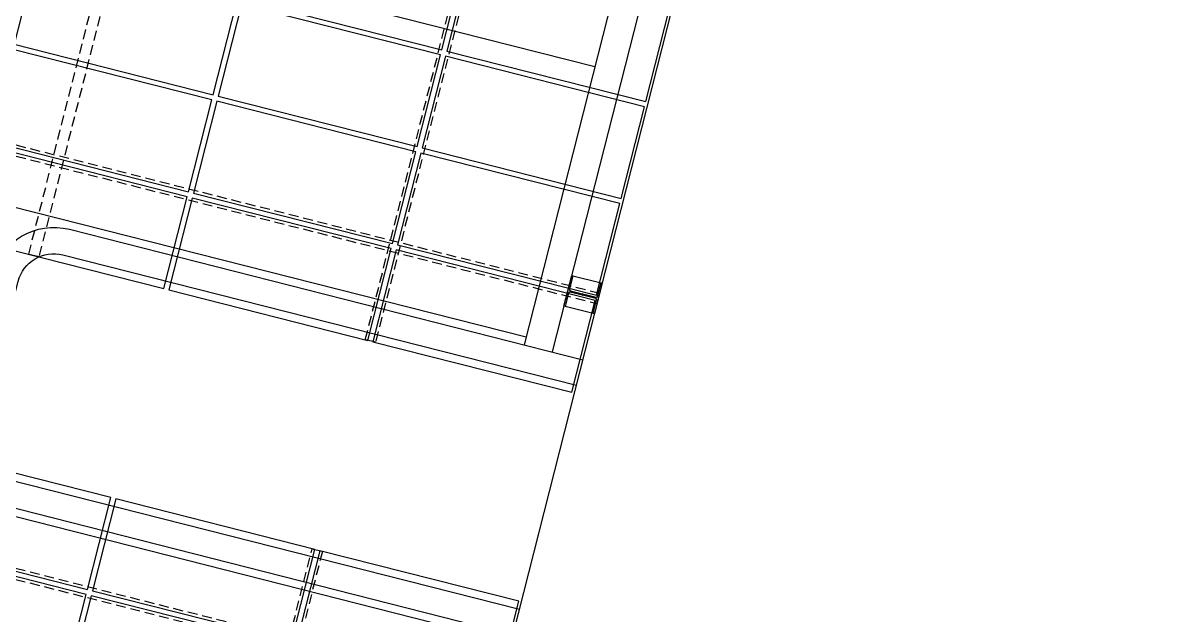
# Model space of a CAD drawing. Header units: inches. Extents: x 6322 to 85903, y -36042 to 7673.
# Drawn here: x 77957 to 78397, y 1155.4 to 1380.3 of the extents above; entities that cross this region are included whole.
import ezdxf

# ---------------------------------------------------------------- set-up
doc = ezdxf.new("R2010")
doc.units = ezdxf.units.IN
doc.header["$LTSCALE"] = 10
doc.linetypes.add('Amconstr', pattern=[9999, 9999, 0])
doc.linetypes.add('HIDDEN2', pattern=[0.1875, 0.125, -0.0625])
for name, color, linetype in [('ADSK_ASSOC_ENTITY_BACKUPS', 7, 'Continuous'), ('afaq', 6, 'Continuous'), ('PARK LINE', 2, 'Continuous'), ('SHADE COL', 7, 'Continuous'), ('SHADE I SEC BEAM', 11, 'HIDDEN2'), ('SOLAR PANEL', 10, 'Continuous'), ('WALL', 4, 'Continuous')]:
    doc.layers.add(name, color=color, linetype=linetype)

# ---------------------------------------------------------------- blocks, each defined once
blk = doc.blocks.new('*U171')
at = {"layer": 'SOLAR PANEL'}
blk.add_lwpolyline([(-39, 18), (-39, -18), (39, -18), (39, 18)], close=True, dxfattribs=at)
blk = doc.blocks.new('*U172')
at = {"layer": 'SOLAR PANEL', "color": 0, "linetype": 'ByBlock', "lineweight": -2}
for p in [(0, 950), (80, 950), (160, 950), (0, 912), (80, 912)]:
    blk.add_blockref('*U171', p, dxfattribs=at)
blk = doc.blocks.new('*U79')
at = {"layer": 'SOLAR PANEL', "xscale": -1, "rotation": 165.7461911174656}
blk.add_blockref('*U172', (-184.49, 86.07), dxfattribs=at)
blk = doc.blocks.new('*U104')
at = {"layer": 'ADSK_ASSOC_ENTITY_BACKUPS', "linetype": 'Amconstr', "lineweight": 25}
blk.add_blockref('*U79', (0, 0), dxfattribs=at)
at = {"layer": 'SOLAR PANEL', "color": 0, "linetype": 'ByBlock', "lineweight": -2}
blk.add_blockref('*U79', (0, 0), dxfattribs=at)
blk = doc.blocks.new('*U77')
at = {"layer": 'SHADE I SEC BEAM', "ltscale": 3}
blk.add_lwpolyline([(-0.49, -1.94), (-232.13, 56.91), (-231.15, 60.78), (0.49, 1.94)], close=True, dxfattribs=at)
blk = doc.blocks.new('*U78')
at = {"layer": 'SHADE I SEC BEAM', "color": 0, "linetype": 'ByBlock', "lineweight": -2}
blk.add_blockref('*U77', (-224.55, -883.92), dxfattribs=at)
blk = doc.blocks.new('A$C66fa2cac')
at = {"layer": 'SHADE COL', "color": 1, "linetype": 'Amconstr', "lineweight": 25}
for p, q in [((-5.5, 6), (5.5, 6)), ((-0.25, 0.25), (0.25, -0.25)), ((0.25, 0.25), (-0.25, -0.25)), ((5.5, -6), (-5.5, -6))]:
    blk.add_line(p, q, dxfattribs=at)
at = {"layer": 'SHADE COL', "linetype": 'Amconstr', "lineweight": 25}
blk.add_lwpolyline([(-6, -6), (-6, 6), (-5.5, 6), (-5.5, 0.75, 0.414214), (-5, 0.25), (5, 0.25, 0.414214), (5.5, 0.75), (5.5, 6), (6, 6), (6, -6), (5.5, -6), (5.5, -0.75, 0.414214), (5, -0.25), (-5, -0.25, 0.414214), (-5.5, -0.75), (-5.5, -6), (-6, -6)], format="xyb", dxfattribs=at)
blk = doc.blocks.new('*U106')
at = {"layer": 'SHADE COL', "linetype": 'Amconstr', "lineweight": 25, "xscale": -1, "rotation": 345.7461911167138}
blk.add_blockref('A$C66fa2cac', (-5.82, 1.48), dxfattribs=at)
blk = doc.blocks.new('*U87')
at = {"layer": 'SHADE COL', "color": 0, "linetype": 'ByBlock', "lineweight": -2}
blk.add_blockref('*U106', (0, 0), dxfattribs=at)
blk = doc.blocks.new('*U180')
at = {"layer": 'SOLAR PANEL'}
blk.add_lwpolyline([(-39, 18), (-39, -18), (39, -18), (39, 18)], close=True, dxfattribs=at)
blk = doc.blocks.new('*U179')
at = {"layer": 'SOLAR PANEL', "color": 0, "linetype": 'ByBlock', "lineweight": -2}
for p in [(80, 114), (160, 114), (0, 76), (80, 76), (160, 76), (0, 38), (80, 38), (160, 38), (0, 0), (80, 0), (160, 0)]:
    blk.add_blockref('*U180', p, dxfattribs=at)
blk = doc.blocks.new('*U85')
at = {"layer": 'SOLAR PANEL', "xscale": -1, "rotation": 165.7461911174656}
blk.add_blockref('*U179', (-184.49, 86.07), dxfattribs=at)
blk = doc.blocks.new('*U86')
at = {"layer": 'ADSK_ASSOC_ENTITY_BACKUPS', "linetype": 'Amconstr', "lineweight": 25}
blk.add_blockref('*U85', (0, 0), dxfattribs=at)
at = {"layer": 'SOLAR PANEL', "color": 0, "linetype": 'ByBlock', "lineweight": -2}
blk.add_blockref('*U85', (0, 0), dxfattribs=at)
blk = doc.blocks.new('*U83')
at = {"layer": 'SHADE I SEC BEAM', "ltscale": 3}
blk.add_lwpolyline([(-0.49, -1.94), (-232.13, 56.91), (-231.15, 60.78), (0.49, 1.94)], close=True, dxfattribs=at)
blk = doc.blocks.new('*U84')
at = {"layer": 'SHADE I SEC BEAM', "color": 0, "linetype": 'ByBlock', "lineweight": -2}
blk.add_blockref('*U83', (0, 0), dxfattribs=at)
blk = doc.blocks.new('*U156')
at = {"layer": 'PARK LINE', "linetype": 'Amconstr', "lineweight": 25}
blk.add_line((-22.29, 5.66), (-218.07, 55.4), dxfattribs=at)
blk = doc.blocks.new('*U157')
at = {"layer": 'PARK LINE', "color": 0, "linetype": 'ByBlock', "lineweight": -2}
blk.add_blockref('*U156', (-234.89, -924.63), dxfattribs=at)
blk = doc.blocks.new('*U158')
at = {"layer": 'PARK LINE', "linetype": 'Amconstr', "lineweight": 25}
blk.add_line((-22.29, 5.66), (-218.07, 55.4), dxfattribs=at)
blk = doc.blocks.new('*U159')
at = {"layer": 'PARK LINE', "color": 0, "linetype": 'ByBlock', "lineweight": -2}
for p in [(0, 0), (-26.1, -102.74)]:
    blk.add_blockref('*U158', p, dxfattribs=at)
blk = doc.blocks.new('*U143')
at = {"layer": 'SHADE I SEC BEAM', "ltscale": 3}
blk.add_lwpolyline([(-119.45, -478.32), (-123.32, -477.33), (119.45, 478.32), (123.32, 477.33)], close=True, dxfattribs=at)
blk = doc.blocks.new('*U144')
at = {"layer": 'WALL', "color": 0, "linetype": 'ByBlock', "lineweight": -2}
blk.add_blockref('*U143', (127.94, -32.5), dxfattribs=at)
blk = doc.blocks.new('*U145')
at = {"layer": 'SHADE I SEC BEAM', "ltscale": 3}
blk.add_lwpolyline([(-91.38, -367.82), (-95.25, -366.84), (91.38, 367.82), (95.25, 366.84)], close=True, dxfattribs=at)
blk = doc.blocks.new('*U162')
at = {"layer": 'WALL', "color": 0, "linetype": 'ByBlock', "lineweight": -2}
for p in [(0, 0), (127.94, -32.5)]:
    blk.add_blockref('*U145', p, dxfattribs=at)

msp = doc.modelspace()

# ---------------------------------------------------------------- linework, layer by layer
at = {"layer": 'afaq', "lineweight": -3}
for p, q in [((78331.63308, 1982.99054), (78147.46222, 1258.01806)), ((78342.29444, 1980.28215), (78158.12358, 1255.30967))]:
    msp.add_line(p, q, dxfattribs=at)
msp.add_lwpolyline([(77643.8331, -817.88721), (78397.00439, 2146.90572)], dxfattribs=at)
for points in [[(78143.16264, 1147.67989), (77948.02745, 1197.25172, -0.414213562), (77930.67552, 1226.4221), (77945.44859, 1284.57497, -0.414213562), (77974.61896, 1301.92689), (78169.75416, 1252.35506)], [(78145.62482, 1157.37203), (77950.48963, 1206.94387, -0.414213562), (77940.36767, 1223.95992), (77955.14073, 1282.11279, -0.414213562), (77972.15679, 1292.23475), (78167.29198, 1242.66291)]]:
    msp.add_lwpolyline(points, format="xyb", dxfattribs=at)

# ---------------------------------------------------------------- block references
at = {"layer": 'PARK LINE', "linetype": 'Amconstr', "lineweight": 25, "xscale": -1, "rotation": 151.4923822348115}
for name, p in [('*U159', (78170.49281, 1255.2627)), ('*U157', (77907.53228, 220.14157))]:
    msp.add_blockref(name, p, dxfattribs=at)
at = {"layer": 'SHADE COL', "linetype": 'Amconstr', "lineweight": 25, "xscale": -1, "rotation": 151.4923822349141}
msp.add_blockref('*U87', (78175.66338, 1275.61621), dxfattribs=at)
at = {"layer": 'SHADE I SEC BEAM', "linetype": 'Amconstr', "lineweight": 25, "xscale": -1, "rotation": 151.4923822347902}
for name, p in [('*U84', (78175.66338, 1275.61621)), ('*U78', (77912.70285, 240.49507))]:
    msp.add_blockref(name, p, dxfattribs=at)
at = {"layer": 'SOLAR PANEL', "linetype": 'Amconstr', "lineweight": 25, "xscale": -1, "rotation": 151.4923822348075}
for name, p in [('*U86', (78180.34152, 1294.03128)), ('*U104', (77917.38099, 258.91015))]:
    msp.add_blockref(name, p, dxfattribs=at)
at = {"layer": 'WALL'}
for name, p in [('*U162', (78054.39636, 1659.28574)), ('*U144', (77819.50465, 734.65506))]:
    msp.add_blockref(name, p, dxfattribs=at)

doc.saveas('drawing.dxf')
